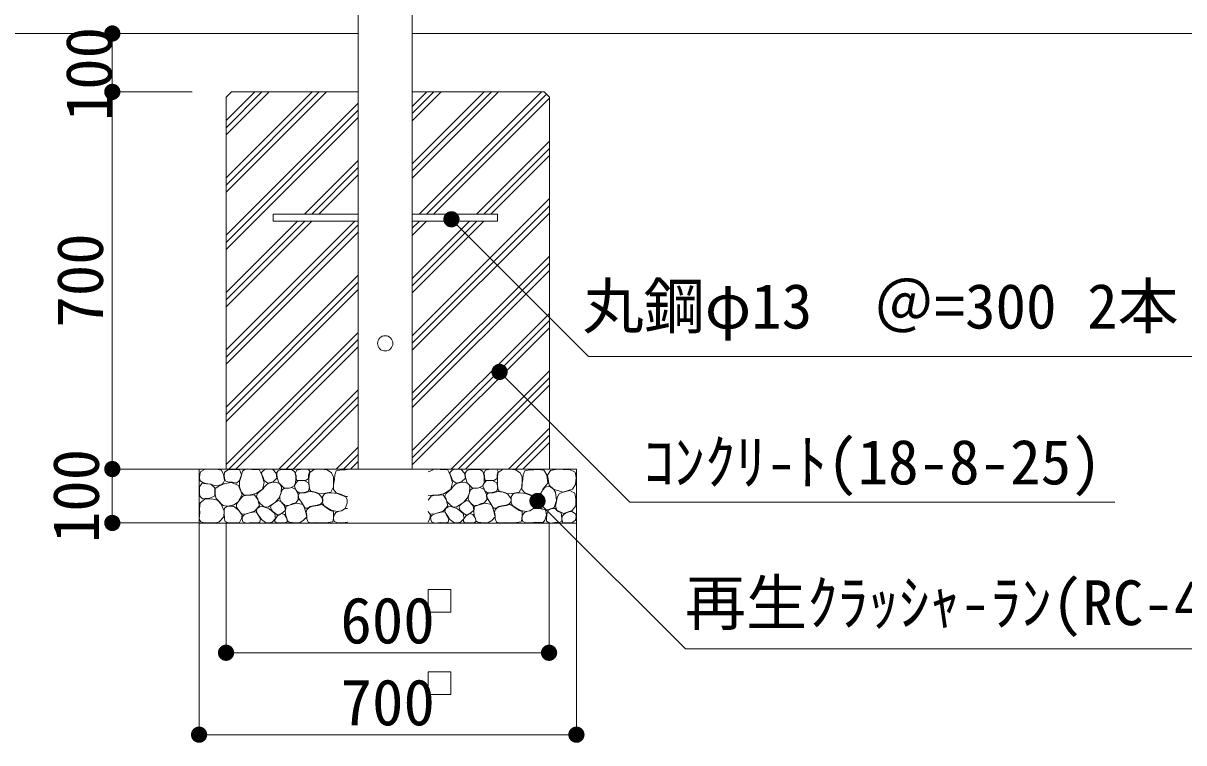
# Model space of a CAD drawing. Units: millimetres, scale not verified, with parts at other scales. Extents: x 629 to 6106, y 6676 to 10410.
# Drawn here: x 2399 to 3114, y 7128 to 7572 of the extents above; entities that cross this region are included whole.
import ezdxf
from ezdxf.enums import TextEntityAlignment as Align

# ---------------------------------------------------------------- set-up
doc = ezdxf.new("R2010")
doc.units = ezdxf.units.MM
doc.header["$LTSCALE"] = 20
for name, color, linetype, lineweight in [('_0-0_', 7, 'Continuous', 13), ('ハッチ', 4, 'Continuous', 13), ('寸法', 1, 'Continuous', 13), ('本体', 7, 'Continuous', 13)]:
    doc.layers.add(name, color=color, linetype=linetype, lineweight=lineweight)
doc.styles.add('ＭＳ ゴシック', font='')
doc.styles.get('ＭＳ ゴシック').set_extended_font_data('MS Gothic')
pattern_1 = [(45, (301.81, -58.31), (-17.67767, 17.67767), []), (45, (299.6, -56.1), (-17.67767, 17.67767), []), (45, (297.39, -53.89), (-17.67767, 17.67767), [])]

# ---------------------------------------------------------------- blocks, each defined once
blk = doc.blocks.new('filled_dot')
at = {"color": 0, "linetype": 'Continuous', "lineweight": -2, "const_width": 1.25}
blk.add_lwpolyline([(-0.625, 0, 1), (0.625, 0, 1)], format="xyb", close=True, dxfattribs=at)

msp = doc.modelspace()

# ---------------------------------------------------------------- hatches: boundary and pattern name
at = {"layer": 'ハッチ'}
h = msp.add_hatch(dxfattribs=at)
h.set_pattern_fill('USER', color=256, style=0, pattern_type=2)
h.set_pattern_definition(pattern_1)
h.paths.add_polyline_path([(2524.23, 7529.26), (2524.23, 7296.73), (2537.28, 7296.73), (2537.68, 7296.81), (2538.42, 7296.73), (2548.9, 7296.73), (2549.18, 7296.88), (2550.26, 7296.73), (2572.57, 7296.73), (2574.93, 7296.9), (2575.02, 7296.73), (2605.7, 7296.73), (2605.7, 7449.59), (2553.22, 7449.59), (2553.22, 7453.91), (2605.7, 7453.91), (2605.7, 7529.26)])
h = msp.add_hatch(dxfattribs=at)
h.set_pattern_fill('USER', color=256, style=0, pattern_type=2)
h.set_pattern_definition(pattern_1)
h.paths.add_polyline_path([(2691.45, 7453.91), (2691.45, 7449.59), (2638.97, 7449.59), (2638.97, 7296.73), (2653.42, 7296.73), (2653.82, 7296.81), (2654.55, 7296.73), (2665.03, 7296.73), (2665.31, 7296.88), (2666.39, 7296.73), (2688.7, 7296.73), (2691.06, 7296.9), (2691.15, 7296.73), (2723.54, 7296.73), (2723.54, 7525.93), (2720.21, 7529.26), (2638.97, 7529.26), (2638.97, 7453.91)])

# ---------------------------------------------------------------- linework, layer by layer
at = {"layer": '_0-0_'}
msp.add_line((2605.7, 7296.73), (2638.97, 7296.73), dxfattribs=at)
at = {"layer": 'ハッチ'}
for points in [[(2521.6, 7287.31), (2520.08, 7286.73), (2517.4, 7286.66), (2514.36, 7287.45), (2511.76, 7287.81), (2510.02, 7288.39), (2508.36, 7289.48), (2507.92, 7291.43), (2508, 7293.6), (2508.72, 7295.19), (2510.89, 7296.41), (2513.57, 7296.63), (2515.88, 7296.7), (2519.43, 7296.41), (2521.52, 7295.98), (2522.75, 7293.38), (2523.19, 7289.76), (2522.46, 7287.96)], [(2528.25, 7288.65), (2525.9, 7288.73), (2524.21, 7289.32), (2523.2, 7291), (2523.03, 7292.77), (2523.2, 7294.87), (2525.48, 7296.3), (2527.58, 7296.55), (2532.55, 7296.55), (2533.73, 7293.27), (2532.55, 7289.66), (2530.7, 7288.14)], [(2533.56, 7282.67), (2532.46, 7285.7), (2532.55, 7289.15), (2533.31, 7291.51), (2533.9, 7293.86), (2534.32, 7295.38), (2535.92, 7296.47), (2537.68, 7296.81), (2540.13, 7296.55), (2542.48, 7296.39), (2544.59, 7296.39), (2546.27, 7293.11), (2547.7, 7288.56), (2546.69, 7284.44), (2542.82, 7281.66), (2538.19, 7280.65), (2535.33, 7280.57)], [(2547.11, 7291.47), (2546.24, 7293.3), (2546.08, 7294.57), (2547.35, 7295.92), (2549.18, 7296.88), (2550.93, 7296.64), (2553, 7296.4), (2555.07, 7294.18), (2555.63, 7291.08), (2553.24, 7288.85), (2549.98, 7287.97), (2547.67, 7289.64)], [(2555.71, 7291.55), (2555.47, 7293.3), (2555.63, 7294.65), (2556.43, 7295.69), (2558.26, 7296.48), (2560.81, 7296.56), (2563.11, 7296.48), (2564.86, 7296.32), (2566.37, 7295.21), (2567.17, 7292.51), (2567.17, 7290.76), (2567.09, 7288.21), (2566.14, 7286.39), (2563.91, 7285.27), (2560.01, 7285.03), (2556.75, 7288.21)], [(2567.37, 7291.73), (2567.7, 7289.72), (2571.53, 7289.72), (2573.61, 7289.85), (2575.15, 7290.86), (2575.15, 7293.13), (2575.82, 7295.21), (2575.15, 7296.48), (2572.87, 7296.75), (2570.12, 7296.55), (2567.91, 7296.08), (2566.9, 7294.27), (2567.44, 7292.73)], [(2579.16, 7282.53), (2576.49, 7283.06), (2575.68, 7284.28), (2575.48, 7286.41), (2575.34, 7288.71), (2575.3, 7290.84), (2575.42, 7292.44), (2575.8, 7294.62), (2578.82, 7296.68), (2582.9, 7296.64), (2586.52, 7296.3), (2589.31, 7294.5), (2590.53, 7291.72), (2590.55, 7285.81), (2588.81, 7282.49), (2585.61, 7281.8), (2581.94, 7281.5)], [(2663.24, 7291.47), (2662.37, 7293.3), (2662.21, 7294.57), (2663.48, 7295.92), (2665.31, 7296.88), (2667.06, 7296.64), (2669.13, 7296.4), (2671.2, 7294.18), (2671.76, 7291.08), (2669.37, 7288.85), (2666.11, 7287.97), (2663.8, 7289.64)], [(2671.84, 7291.55), (2671.61, 7293.3), (2671.76, 7294.65), (2672.56, 7295.69), (2674.39, 7296.48), (2676.94, 7296.56), (2679.24, 7296.48), (2680.99, 7296.32), (2682.5, 7295.21), (2683.3, 7292.51), (2683.3, 7290.76), (2683.22, 7288.21), (2682.27, 7286.39), (2680.04, 7285.27), (2676.14, 7285.03), (2672.88, 7288.21)], [(2683.5, 7291.73), (2683.83, 7289.72), (2687.66, 7289.72), (2689.74, 7289.85), (2691.28, 7290.86), (2691.28, 7293.13), (2691.95, 7295.21), (2691.28, 7296.48), (2689, 7296.75), (2686.25, 7296.55), (2684.04, 7296.08), (2683.03, 7294.27), (2683.57, 7292.73)], [(2695.29, 7282.53), (2692.62, 7283.06), (2691.81, 7284.28), (2691.61, 7286.41), (2691.47, 7288.71), (2691.43, 7290.84), (2691.55, 7292.44), (2691.93, 7294.62), (2694.95, 7296.68), (2699.03, 7296.64), (2702.65, 7296.3), (2705.44, 7294.5), (2706.66, 7291.72), (2706.68, 7285.81), (2704.94, 7282.49), (2701.74, 7281.8), (2698.07, 7281.5)], [(2711.52, 7296.33), (2708.28, 7295.75), (2707.32, 7293.26), (2707.23, 7290.29), (2706.56, 7287.03), (2706.56, 7284.15), (2708.28, 7282.05), (2711.45, 7281.09), (2714.13, 7279.84), (2716.53, 7279.75), (2718.35, 7282.05), (2719.41, 7284.25), (2722.57, 7287.98), (2722.01, 7293.09), (2720.03, 7296.04), (2716.24, 7296.42), (2713.85, 7296.33)], [(2728.51, 7296.73), (2731.99, 7296.57), (2735.85, 7296.47), (2739.33, 7294.78), (2739.9, 7291.49), (2739.61, 7287.16), (2737.73, 7284.25), (2731.8, 7282.46), (2726, 7284.4), (2723.43, 7286.89), (2722.3, 7292.9), (2724.18, 7295.91)], [(2511.46, 7278.66), (2509.69, 7278.45), (2508.34, 7279.8), (2507.81, 7281.26), (2507.92, 7283.54), (2507.81, 7285.83), (2509.27, 7287.91), (2514.79, 7287.39), (2517.28, 7285.1), (2517.39, 7280.32), (2513.74, 7278.66)], [(2527.56, 7274.21), (2524.88, 7273.92), (2522.51, 7274.21), (2521.22, 7275.4), (2519.53, 7277.08), (2518.25, 7278.67), (2517.55, 7280.84), (2517.55, 7283.02), (2517.45, 7284.7), (2519.83, 7286.19), (2523.59, 7287.77), (2527.56, 7288.56), (2531.88, 7286.71), (2534.15, 7281.07), (2531.62, 7276.59), (2529.44, 7274.91)], [(2545.77, 7275.02), (2544.18, 7276.69), (2543.78, 7278.36), (2542.98, 7280.1), (2543.7, 7281.77), (2545.53, 7283.36), (2547.04, 7284.48), (2547.68, 7285.59), (2549.11, 7287.1), (2550.22, 7287.82), (2552.53, 7288.53), (2554.76, 7288.69), (2557.22, 7287.74), (2558.42, 7285.99), (2558.18, 7282.09), (2556.91, 7278.91), (2554.44, 7276.21), (2549.99, 7273.19), (2547.68, 7273.43)], [(2575.02, 7283.26), (2573.21, 7282.59), (2571.13, 7282.19), (2569.32, 7281.99), (2567.84, 7283.06), (2567.1, 7284.4), (2566.37, 7286.14), (2567.17, 7288.08), (2568.44, 7289.49), (2572.33, 7289.76), (2575.08, 7288.35), (2575.62, 7285.47)], [(2661.9, 7275.02), (2660.31, 7276.69), (2659.91, 7278.36), (2659.11, 7280.1), (2659.83, 7281.77), (2661.66, 7283.36), (2663.17, 7284.48), (2663.81, 7285.59), (2665.24, 7287.1), (2666.35, 7287.82), (2668.66, 7288.53), (2670.89, 7288.69), (2673.36, 7287.74), (2674.55, 7285.99), (2674.31, 7282.09), (2673.04, 7278.91), (2670.57, 7276.21), (2666.12, 7273.19), (2663.81, 7273.43)], [(2691.15, 7283.26), (2689.34, 7282.59), (2687.26, 7282.19), (2685.45, 7281.99), (2683.97, 7283.06), (2683.23, 7284.4), (2682.5, 7286.14), (2683.3, 7288.08), (2684.57, 7289.49), (2688.46, 7289.76), (2691.21, 7288.35), (2691.75, 7285.47)], [(2532.3, 7271.06), (2531.45, 7272.07), (2530.61, 7273.33), (2530.7, 7275.1), (2531.71, 7276.62), (2533.39, 7278.55), (2534.57, 7280.07), (2536.25, 7280.4), (2539.71, 7280.57), (2541.81, 7280.82), (2543.75, 7277.88), (2544.84, 7274.01), (2541.81, 7270.81), (2536.25, 7269.04), (2533.56, 7269.21)], [(2565.35, 7275.49), (2563.34, 7274.55), (2561.59, 7274.21), (2560.45, 7274.48), (2559.04, 7275.75), (2557.9, 7276.96), (2557.3, 7278.5), (2557.44, 7280.04), (2557.97, 7281.65), (2558.84, 7283.86), (2560.32, 7284.94), (2563.07, 7285), (2564.81, 7285.47), (2567.16, 7284.13), (2568.7, 7281.12), (2568.77, 7277.76), (2567.23, 7275.96)], [(2583.2, 7279.31), (2583.74, 7277.9), (2583.6, 7276.42), (2582.46, 7275.02), (2580.45, 7274.48), (2578.1, 7274.15), (2576.16, 7273.61), (2574.75, 7272.6), (2572.94, 7272.67), (2572, 7274.35), (2570.72, 7276.42), (2569.18, 7278.57), (2568.65, 7280.78), (2569.79, 7282.05), (2572.94, 7282.12), (2575.62, 7282.99), (2578.84, 7282.46), (2581.66, 7281.25)], [(2584.78, 7274.16), (2583.77, 7275.99), (2583.86, 7277.45), (2583.77, 7279.56), (2584.96, 7281.47), (2586.51, 7281.84), (2589.44, 7282.11), (2592.73, 7281.75), (2595.48, 7280.65), (2598.04, 7279.56), (2598.95, 7277.82), (2598.95, 7275.62), (2597.67, 7272.5), (2595.39, 7271.06), (2593.1, 7270.6), (2589.72, 7271.24), (2586.42, 7273.07)], [(2681.48, 7275.49), (2679.47, 7274.55), (2677.72, 7274.21), (2676.58, 7274.48), (2675.18, 7275.75), (2674.04, 7276.96), (2673.43, 7278.5), (2673.57, 7280.04), (2674.1, 7281.65), (2674.97, 7283.86), (2676.45, 7284.94), (2679.2, 7285), (2680.94, 7285.47), (2683.29, 7284.13), (2684.83, 7281.12), (2684.9, 7277.76), (2683.36, 7275.96)], [(2699.33, 7279.31), (2699.87, 7277.9), (2699.73, 7276.42), (2698.59, 7275.02), (2696.58, 7274.48), (2694.23, 7274.15), (2692.29, 7273.61), (2690.88, 7272.6), (2689.07, 7272.67), (2688.13, 7274.35), (2686.86, 7276.42), (2685.31, 7278.57), (2684.78, 7280.78), (2685.92, 7282.05), (2689.07, 7282.12), (2691.75, 7282.99), (2694.97, 7282.46), (2697.79, 7281.25)], [(2700.91, 7274.16), (2699.9, 7275.99), (2699.99, 7277.45), (2699.9, 7279.56), (2701.09, 7281.47), (2702.65, 7281.84), (2705.57, 7282.11), (2708.87, 7281.75), (2711.61, 7280.65), (2714.17, 7279.56), (2715.09, 7277.82), (2715.09, 7275.62), (2713.8, 7272.5), (2711.52, 7271.06), (2709.23, 7270.6), (2705.85, 7271.24), (2702.55, 7273.07)], [(2719.34, 7272.17), (2717.17, 7272.82), (2715.22, 7273.26), (2714.93, 7275.5), (2715.58, 7278.1), (2717.03, 7280.35), (2718.33, 7281.87), (2719.42, 7283.89), (2720.93, 7285.55), (2723.61, 7286.22), (2726, 7284.4), (2727.24, 7282.45), (2727.96, 7277.45), (2726.44, 7273.11), (2722.6, 7271.66), (2720.21, 7271.88)], [(2727.21, 7273.82), (2727.95, 7276.77), (2728.32, 7279.27), (2729.61, 7281.39), (2731.27, 7282.32), (2733.49, 7282.96), (2736.08, 7283.61), (2739.22, 7281.95), (2739.78, 7278.44), (2739.78, 7274), (2737.47, 7271.14), (2732.29, 7269.29), (2728.04, 7271.42)], [(2510.75, 7263.59), (2508.61, 7264.27), (2507.76, 7265.81), (2507.84, 7267.95), (2508.1, 7270.01), (2507.84, 7271.97), (2508.01, 7274.03), (2508.36, 7275.91), (2511.18, 7278.22), (2515.12, 7278.31), (2518.89, 7277.54), (2521.29, 7275.06), (2523, 7270.86), (2522.91, 7267.35), (2520.09, 7264.19), (2517.86, 7263.59), (2514.52, 7263.5)], [(2523.38, 7266.65), (2523, 7268.9), (2523, 7271.07), (2523.31, 7272.63), (2525.09, 7273.87), (2528.82, 7273.94), (2532, 7271.31), (2534.1, 7268.44), (2533.79, 7266.19), (2532.47, 7263.78), (2529.75, 7263.55), (2525.48, 7263.63), (2523.54, 7264.64)], [(2544.89, 7267.54), (2543.7, 7269.21), (2542.98, 7270.8), (2543.46, 7272.47), (2544.89, 7273.51), (2546.72, 7273.74), (2548.55, 7272.95), (2550.78, 7272.31), (2554.28, 7269.45), (2554.76, 7266.35), (2552.61, 7264.05), (2550.54, 7263.65), (2548.55, 7263.73), (2546.01, 7265.56)], [(2554.45, 7269.5), (2553.36, 7270.39), (2552.18, 7271.52), (2551.68, 7273.25), (2552.33, 7274.58), (2553.51, 7275.52), (2555.04, 7276.6), (2556.32, 7277.34), (2558.1, 7276.65), (2559.19, 7275.37), (2560.32, 7274.04), (2560.81, 7271.38), (2558.99, 7269.85), (2556.92, 7268.56), (2555.73, 7268.56)], [(2565.21, 7263.76), (2563.2, 7264.03), (2562.13, 7264.9), (2561.79, 7266.57), (2560.99, 7268.11), (2560.72, 7270.53), (2560.99, 7272.14), (2560.99, 7273.61), (2564.01, 7274.75), (2567.76, 7275.82), (2571.79, 7274.95), (2573.13, 7270.86), (2573.93, 7267.24), (2571.85, 7265.1), (2569.51, 7263.62)], [(2576.37, 7263.54), (2574.76, 7264.06), (2574.02, 7266.16), (2573.98, 7268.03), (2573.58, 7270.08), (2574.02, 7271.52), (2575.07, 7272.65), (2576.24, 7273.39), (2578.2, 7273.96), (2580.95, 7274.35), (2582.17, 7274.74), (2583.48, 7274.92), (2586.01, 7273), (2588.71, 7271.3), (2590.5, 7270.6), (2590.55, 7268.73), (2590.55, 7266.59), (2590.02, 7264.24), (2587.1, 7263.71), (2584.61, 7263.58), (2580.12, 7263.89), (2577.9, 7263.54)], [(2661.02, 7267.54), (2659.83, 7269.21), (2659.11, 7270.8), (2659.59, 7272.47), (2661.02, 7273.51), (2662.85, 7273.74), (2664.68, 7272.95), (2666.91, 7272.31), (2670.41, 7269.45), (2670.89, 7266.35), (2668.74, 7264.05), (2666.67, 7263.65), (2664.68, 7263.73), (2662.14, 7265.56)], [(2670.58, 7269.5), (2669.49, 7270.39), (2668.31, 7271.52), (2667.82, 7273.25), (2668.46, 7274.58), (2669.64, 7275.52), (2671.17, 7276.6), (2672.45, 7277.34), (2674.23, 7276.65), (2675.32, 7275.37), (2676.45, 7274.04), (2676.94, 7271.38), (2675.12, 7269.85), (2673.05, 7268.56), (2671.86, 7268.56)], [(2681.35, 7263.76), (2679.33, 7264.03), (2678.26, 7264.9), (2677.93, 7266.57), (2677.12, 7268.11), (2676.85, 7270.53), (2677.12, 7272.14), (2677.12, 7273.61), (2680.14, 7274.75), (2683.89, 7275.82), (2687.92, 7274.95), (2689.26, 7270.86), (2690.06, 7267.24), (2687.99, 7265.1), (2685.64, 7263.62)], [(2692.5, 7263.54), (2690.89, 7264.06), (2690.15, 7266.16), (2690.11, 7268.03), (2689.71, 7270.08), (2690.15, 7271.52), (2691.2, 7272.65), (2692.37, 7273.39), (2694.34, 7273.96), (2697.08, 7274.35), (2698.3, 7274.74), (2699.61, 7274.92), (2702.14, 7273), (2704.84, 7271.3), (2706.63, 7270.6), (2706.68, 7268.73), (2706.68, 7266.59), (2706.15, 7264.24), (2703.23, 7263.71), (2700.75, 7263.58), (2696.25, 7263.89), (2694.03, 7263.54)], [(2534.22, 7265.95), (2534.14, 7266.99), (2535.18, 7268.42), (2536.69, 7269.13), (2538.76, 7269.77), (2540.91, 7270.25), (2542.9, 7270.4), (2544.17, 7268.18), (2545.44, 7266.03), (2545.04, 7264.04), (2543.21, 7263.65), (2540.11, 7263.81), (2536.93, 7263.49), (2534.62, 7264.12)], [(2556.42, 7263.58), (2555.24, 7263.58), (2554.4, 7264.42), (2554.35, 7265.41), (2555.04, 7266.69), (2555.98, 7267.87), (2557.11, 7268.61), (2558.35, 7269.26), (2560.22, 7268.71), (2561.55, 7266.64), (2562.19, 7264.47), (2561.26, 7263.83), (2558.74, 7263.58)], [(2650.35, 7265.95), (2650.28, 7266.99), (2651.31, 7268.42), (2652.82, 7269.13), (2654.89, 7269.77), (2657.04, 7270.25), (2659.03, 7270.4), (2660.3, 7268.18), (2661.57, 7266.03), (2661.17, 7264.04), (2659.35, 7263.65), (2656.24, 7263.81), (2653.06, 7263.49), (2650.75, 7264.12)], [(2672.55, 7263.58), (2671.37, 7263.58), (2670.53, 7264.42), (2670.48, 7265.41), (2671.17, 7266.69), (2672.11, 7267.87), (2673.24, 7268.61), (2674.48, 7269.26), (2676.35, 7268.71), (2677.68, 7266.64), (2678.33, 7264.47), (2677.39, 7263.83), (2674.87, 7263.58)], [(2709.2, 7263.63), (2707.06, 7264.5), (2706.59, 7266.3), (2706.79, 7268.03), (2708.06, 7270.03), (2710.2, 7270.7), (2711.93, 7271.17), (2713.8, 7272.5), (2718.33, 7272.23), (2721.07, 7271.57), (2721.74, 7268.5), (2720.74, 7265.23), (2719.74, 7263.77), (2715, 7263.97), (2712.26, 7263.57)], [(2721.96, 7268.17), (2722.03, 7269.76), (2722.86, 7271.34), (2724.92, 7272.44), (2726.99, 7272.37), (2728.57, 7270.79), (2730.71, 7269.76), (2731.26, 7266.73), (2731.12, 7264.6), (2729.54, 7263.7), (2726.85, 7263.7), (2723.68, 7263.49), (2721.69, 7264.66), (2721.69, 7267.14)], [(2732.5, 7268.86), (2733.8, 7269.69), (2735.59, 7270.38), (2737.32, 7270.65), (2739.66, 7269.07), (2740, 7267.49), (2739.52, 7265.15), (2737.25, 7263.56), (2731.81, 7263.56), (2731.26, 7265.83), (2731.46, 7267.62)]]:
    msp.add_lwpolyline(points, close=True, dxfattribs=at)
for points in [[(2595.38, 7296.33), (2592.15, 7295.75), (2591.19, 7293.26), (2591.1, 7290.29), (2590.43, 7287.03), (2590.43, 7284.15), (2592.15, 7282.05), (2595.32, 7281.09), (2598, 7279.84), (2599.1, 7279.8)], [(2599.1, 7296.39), (2597.72, 7296.33), (2595.38, 7296.33)], [(2648.7, 7294.95), (2649.6, 7295.17), (2652.05, 7296.47), (2653.82, 7296.81), (2656.26, 7296.55), (2658.61, 7296.39), (2660.72, 7296.39), (2662.4, 7293.11), (2663.83, 7288.56), (2662.82, 7284.44), (2658.95, 7281.66), (2654.32, 7280.65), (2651.46, 7280.57), (2648.7, 7280.42)], [(2648.7, 7277.61), (2649.52, 7278.55), (2650.7, 7280.07), (2652.38, 7280.4), (2655.84, 7280.57), (2657.94, 7280.82), (2659.88, 7277.88), (2660.97, 7274.01), (2657.94, 7270.81), (2652.38, 7269.04), (2649.69, 7269.21), (2648.7, 7270.66)], [(2593.07, 7263.63), (2590.93, 7264.5), (2590.46, 7266.3), (2590.66, 7268.03), (2591.93, 7270.03), (2594.07, 7270.7), (2595.8, 7271.17), (2597.67, 7272.5), (2599.1, 7272.42)], [(2648.7, 7270.52), (2650.23, 7268.44), (2649.92, 7266.19), (2648.7, 7263.98)], [(2599.1, 7263.96), (2598.87, 7263.97), (2596.13, 7263.57), (2593.07, 7263.63)]]:
    msp.add_lwpolyline(points, dxfattribs=at)
at = {"layer": '寸法'}
for p, q in [((2454.16, 7565.24), (2454.16, 7529.26)), ((2503.43, 7565.24), (2454.16, 7565.24)), ((2454.16, 7529.26), (2454.16, 7296.73)), ((2503.43, 7529.26), (2454.16, 7529.26)), ((2493.35, 7529.26), (2454.16, 7529.26)), ((2454.16, 7296.73), (2454.16, 7263.51)), ((2507.63, 7296.73), (2454.16, 7296.73)), ((2507.63, 7296.73), (2454.16, 7296.73)), ((2507.63, 7263.51), (2454.16, 7263.51)), ((2507.63, 7263.47), (2507.63, 7133)), ((2524.23, 7263.73), (2524.23, 7183.5)), ((2723.3, 7263.52), (2723.3, 7183.5)), ((2740.15, 7263.47), (2740.15, 7133)), ((2524.23, 7183.5), (2723.3, 7183.5)), ((2507.63, 7133), (2740.15, 7133))]:
    msp.add_line(p, q, dxfattribs=at)
for points in [[(2663.13, 7450.71), (2670.21, 7443.64), (2747.62, 7366.23), (3128.41, 7366.23)], [(2692.77, 7356.63), (2699.84, 7349.56), (2773, 7276.4), (3071.9, 7276.4)], [(2716.15, 7277.07), (2723.23, 7270), (2807.37, 7185.86), (3260.02, 7185.86)]]:
    msp.add_lwpolyline(points, dxfattribs=at)
at = {"layer": '寸法', "color": 3}
for points in [[(2648.89, 7222.46), (2662.78, 7222.46), (2662.78, 7208.58), (2648.89, 7208.58)], [(2648.89, 7171.72), (2662.78, 7171.72), (2662.78, 7157.84), (2648.89, 7157.84)]]:
    msp.add_lwpolyline(points, close=True, dxfattribs=at)
at = {"layer": '本体'}
for p, q in [((2605.7, 8156.53), (2605.7, 7296.73)), ((2638.97, 8156.53), (2638.97, 7296.73)), ((1450.19, 7565.24), (2605.7, 7565.24)), ((2638.97, 7565.24), (3177.58, 7565.24)), ((2527.57, 7529.26), (2524.23, 7525.93)), ((2524.23, 7525.93), (2524.23, 7296.73)), ((2527.57, 7529.26), (2605.7, 7529.26)), ((2638.97, 7529.26), (2720.21, 7529.26)), ((2720.21, 7529.26), (2723.54, 7525.93)), ((2723.54, 7525.93), (2723.54, 7296.73)), ((2553.22, 7453.91), (2553.22, 7449.59)), ((2553.22, 7453.91), (2605.7, 7453.91)), ((2638.97, 7453.91), (2691.45, 7453.91)), ((2691.45, 7453.91), (2691.45, 7449.59)), ((2553.22, 7449.59), (2605.7, 7449.59)), ((2638.97, 7449.59), (2691.45, 7449.59)), ((2507.63, 7296.73), (2507.63, 7263.51)), ((2507.63, 7296.73), (2740.18, 7296.73)), ((2740.18, 7296.73), (2740.18, 7263.23)), ((2507.63, 7263.47), (2740.18, 7263.47))]:
    msp.add_line(p, q, dxfattribs=at)
msp.add_circle((2622.33, 7374.24), 4.7, dxfattribs=at)

# ---------------------------------------------------------------- block references
at = {"layer": '寸法', "xscale": 4, "yscale": 4}
for p, rotation in [((2454.16, 7565.24), 270), ((2454.16, 7529.26), 270), ((2454.16, 7529.26), 90), ((2663.13, 7450.71), 315), ((2692.77, 7356.63), 315), ((2454.16, 7296.73), 270), ((2454.16, 7296.73), 90), ((2716.15, 7277.07), 315), ((2454.16, 7263.51), 90), ((2723.3, 7183.5), 180), ((2740.15, 7133), 180)]:
    msp.add_blockref('filled_dot', p, dxfattribs=dict(at, rotation=rotation))
for p in [(2524.23, 7183.5), (2507.63, 7133)]:
    msp.add_blockref('filled_dot', p, dxfattribs=at)

# ---------------------------------------------------------------- texts
at = {"layer": '寸法', "style": 'ＭＳ ゴシック'}
for s, p in [('100', (2439.61, 7540.22)), ('700', (2434.16, 7412.99)), ('100', (2431.66, 7280.12))]:
    msp.add_text(s, height=28.48, rotation=90, dxfattribs=at).set_placement(p, align=Align.MIDDLE_CENTER)
at = {"layer": '寸法', "color": 3, "style": 'ＭＳ ゴシック'}
for s, p in [('丸鋼φ13\u3000＠=300 2本', (2743.92, 7375.07)), ('ｺﾝｸﾘ-ﾄ(18-8-25)', (2781.61, 7278.99)), ('再生ｸﾗｯｼｬ-ﾗﾝ(RC-40)基礎', (2806.99, 7192.24))]:
    msp.add_text(s, height=27.63, dxfattribs=at).set_placement(p, align=Align.BOTTOM_LEFT)
at = {"layer": '寸法', "style": 'ＭＳ ゴシック'}
for s, p in [('600', (2623.77, 7203.5)), ('700', (2623.89, 7153))]:
    msp.add_text(s, height=28.48, dxfattribs=at).set_placement(p, align=Align.MIDDLE_CENTER)

doc.saveas('drawing.dxf')
